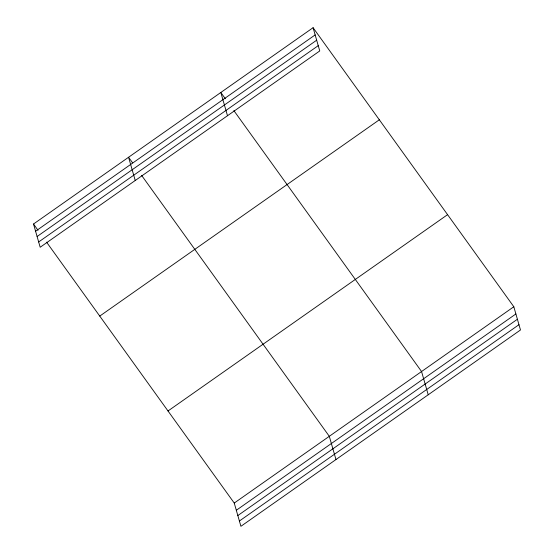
<?xml version="1.0" encoding="UTF-8"?>
<svg xmlns="http://www.w3.org/2000/svg" width="554" height="554" viewBox="0 0 554 554"><rect width="100%" height="100%" fill="white"/><g stroke="black" fill="none" stroke-linecap="round" stroke-linejoin="round"><path stroke-width="0.83" d="M313.086 27.7L319.755 50.947L40.179 247.25L33.517 224.01L313.086 27.7L513.821 306.75L520.483 329.99L240.914 526.3L234.245 503.053L46.564 242.146M35.581 231.219L315.157 34.909M37.097 236.51L316.673 40.2M38.662 241.959L318.238 45.657M99.755 316.092L379.331 119.789M168.007 410.971L447.577 214.661M234.245 503.053L513.821 306.75M236.316 510.269L515.885 313.959M237.832 515.559L517.401 319.249M239.397 521.009L518.966 324.699M225.346 98.757L220.831 92.483L227.493 115.724M233.878 110.62L421.559 371.526L428.228 394.773M132.586 162.841L128.57 157.267L135.238 180.507M141.616 175.403L329.305 436.31L335.966 459.557M33.517 224.01L38.032 230.284"/></g></svg>
